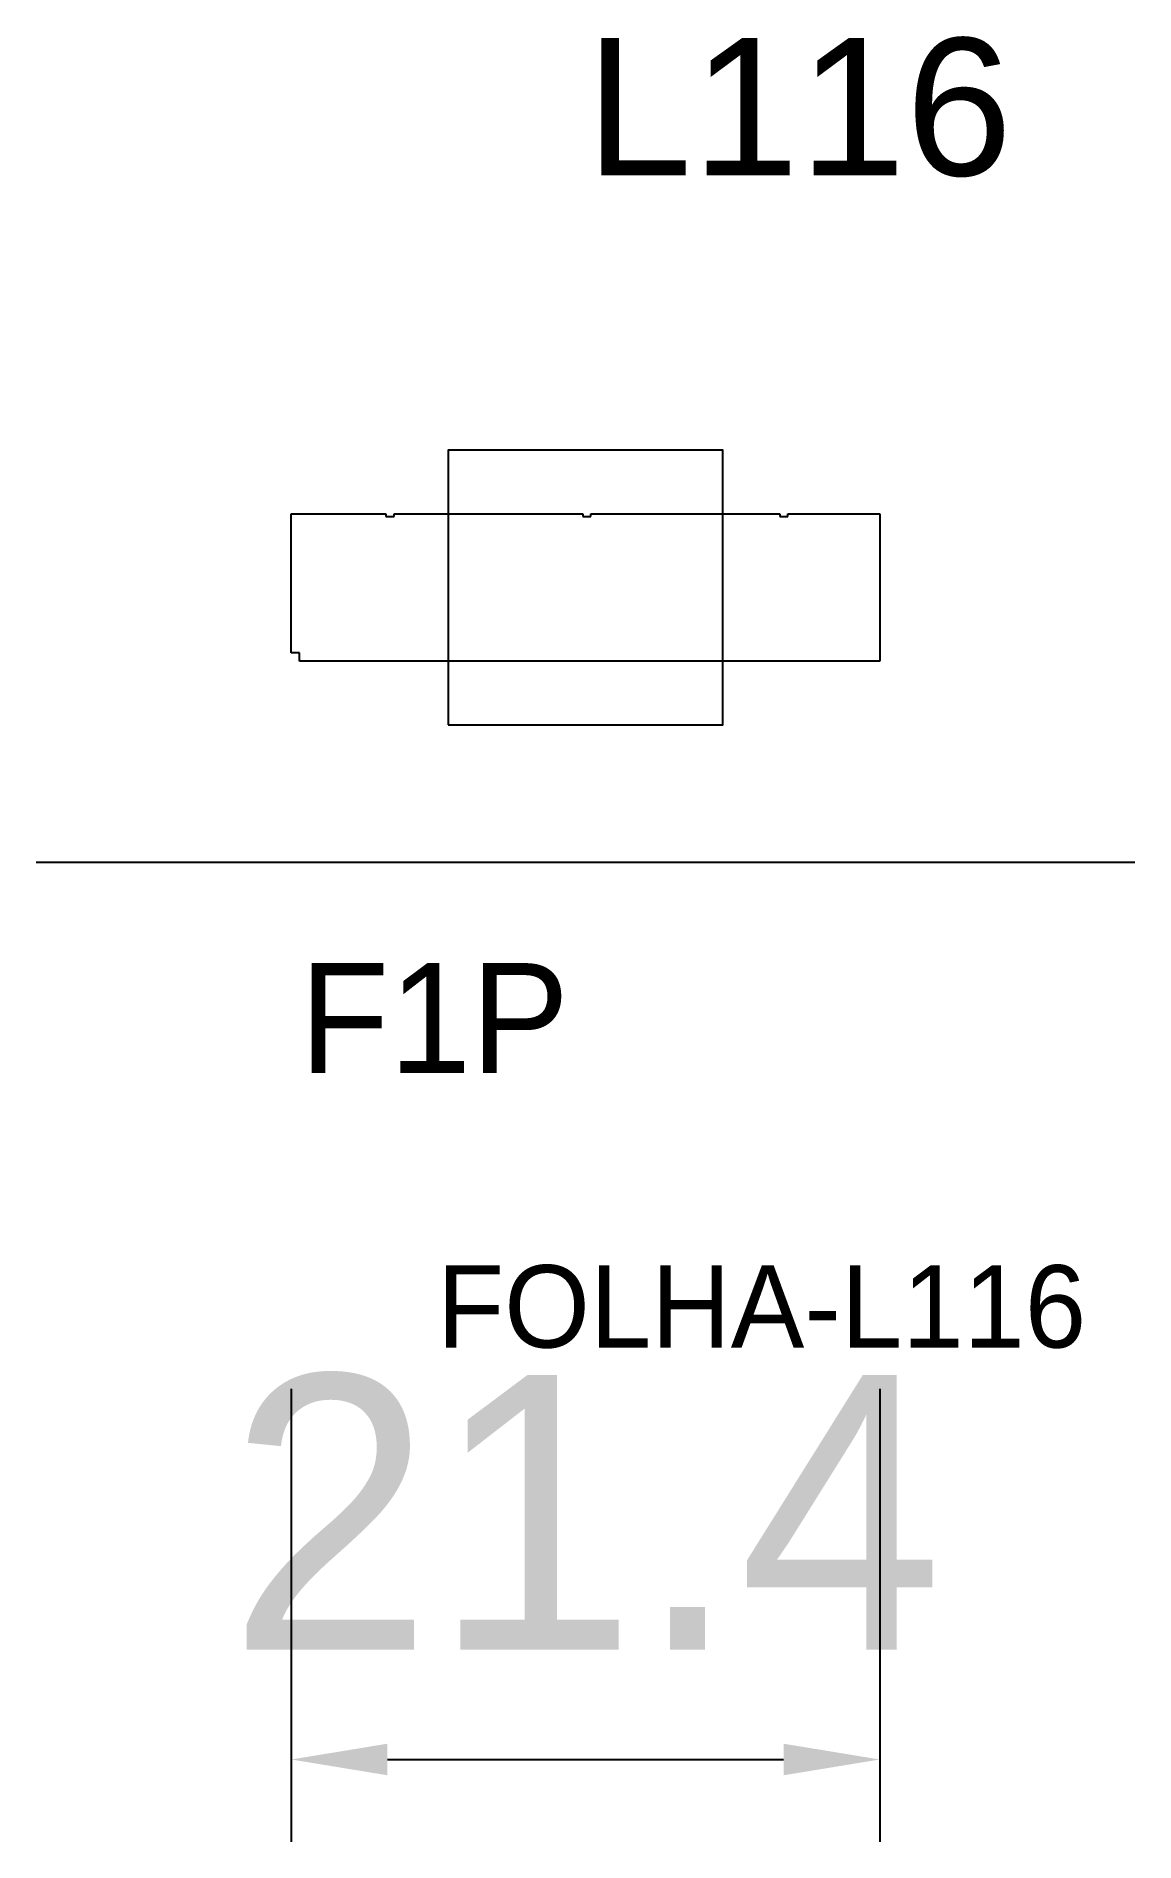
# Model space of a CAD drawing. Header units: metres. Extents: x 212.9 to 252.9, y 153.1 to 218.9.
import ezdxf

# ---------------------------------------------------------------- set-up
doc = ezdxf.new("R2010")
doc.units = ezdxf.units.M
for name, color, linetype in [('COTA', 241, 'CONTINUOUS'), ('FOLHA', 255, 'CONTINUOUS'), ('Hachura', 251, 'CONTINUOUS'), ('NOMENCLATURA', 7, 'CONTINUOUS'), ('Nível', 160, 'CONTINUOUS'), ('Painéis', 200, 'CONTINUOUS'), ('Pilares', 5, 'CONTINUOUS'), ('SARR_2.2x7', 40, 'CONTINUOUS')]:
    doc.layers.add(name, color=color, linetype=linetype)
doc.styles.add('ARIAL', font='Arial.ttf')
doc.dimstyles.new('EZ DXF', dxfattribs={"dimtxt": 10, "dimasz": 3.5, "dimexe": 3, "dimexo": 1.5, "dimgap": 1, "dimtad": 1, "dimdec": 1, "dimdsep": 46, "dimcen": 2.5, "dimazin": 3, "dimtfac": 1, "dimtmove": 0, "dimatfit": 3})

msp = doc.modelspace()

# ---------------------------------------------------------------- hatches: boundary and pattern name
at = {"layer": 'Hachura'}
h = msp.add_hatch(dxfattribs=at)
h.set_pattern_fill('ANSI31', scale=50)
h.paths.add_polyline_path([(222.5, 196.14), (222.5, 196.44), (222.2, 196.44), (222.2, 200.96), (222.2, 201.5), (225.64, 201.5), (225.64, 201.4), (225.94, 201.4), (225.94, 201.5), (232.81, 201.5), (232.81, 201.4), (233.11, 201.4), (233.11, 201.5), (239.98, 201.5), (239.98, 201.4), (240.28, 201.4), (240.28, 201.5), (243.62, 201.5), (243.62, 196.14), (222.55, 196.14)])
h = msp.add_hatch(dxfattribs=at)
h.set_pattern_fill('ANSI31', scale=50)
h.paths.add_polyline_path([(222.5, 196.14), (222.5, 196.44), (222.2, 196.44), (222.2, 200.96), (222.2, 201.5), (225.64, 201.5), (225.64, 201.4), (225.94, 201.4), (225.94, 201.5), (232.81, 201.5), (232.81, 201.4), (233.11, 201.4), (233.11, 201.5), (239.98, 201.5), (239.98, 201.4), (240.28, 201.4), (240.28, 201.5), (243.62, 201.5), (243.62, 196.14), (222.55, 196.14)])

# ---------------------------------------------------------------- linework, layer by layer
at = {"layer": 'Painéis', "color": 200}
for p, q in [((222.2, 200.96), (222.2, 201.5)), ((222.2, 201.5), (225.64, 201.5)), ((222.2, 200.96), (222.2, 201.5)), ((222.2, 201.5), (225.64, 201.5)), ((225.64, 201.5), (225.64, 201.4)), ((225.64, 201.5), (225.64, 201.4)), ((225.64, 201.4), (225.94, 201.4)), ((225.64, 201.4), (225.94, 201.4)), ((225.94, 201.4), (225.94, 201.5)), ((225.94, 201.5), (232.81, 201.5)), ((225.94, 201.4), (225.94, 201.5)), ((225.94, 201.5), (232.81, 201.5)), ((232.81, 201.5), (232.81, 201.4)), ((232.81, 201.5), (232.81, 201.4)), ((232.81, 201.4), (233.11, 201.4)), ((232.81, 201.4), (233.11, 201.4)), ((233.11, 201.4), (233.11, 201.5)), ((233.11, 201.5), (239.98, 201.5)), ((233.11, 201.4), (233.11, 201.5)), ((233.11, 201.5), (239.98, 201.5)), ((239.98, 201.5), (239.98, 201.4)), ((239.98, 201.5), (239.98, 201.4)), ((239.98, 201.4), (240.28, 201.4)), ((239.98, 201.4), (240.28, 201.4)), ((240.28, 201.4), (240.28, 201.5)), ((240.28, 201.5), (243.62, 201.5)), ((240.28, 201.4), (240.28, 201.5)), ((240.28, 201.5), (243.62, 201.5)), ((243.62, 201.5), (243.62, 196.14)), ((243.62, 201.5), (243.62, 196.14)), ((222.2, 196.44), (222.2, 200.96)), ((222.2, 196.44), (222.2, 200.96)), ((222.5, 196.44), (222.2, 196.44)), ((222.5, 196.44), (222.2, 196.44)), ((222.5, 196.14), (222.5, 196.44)), ((222.5, 196.14), (222.5, 196.44)), ((222.55, 196.14), (222.5, 196.14)), ((222.55, 196.14), (222.5, 196.14)), ((243.62, 196.14), (222.55, 196.14)), ((243.62, 196.14), (222.55, 196.14))]:
    msp.add_line(p, q, dxfattribs=at)
at = {"layer": 'Pilares'}
msp.add_lwpolyline([(227.91, 193.82), (237.91, 193.82), (237.91, 203.82), (227.91, 203.82)], close=True, dxfattribs=at)
msp.add_lwpolyline([(227.91, 193.82), (237.91, 193.82), (237.91, 203.82), (227.91, 203.82)], close=True, dxfattribs=at)
at = {"layer": 'SARR_2.2x7'}
msp.add_line((212.91, 188.82), (252.91, 188.82), dxfattribs=at)
msp.add_line((212.91, 188.82), (252.91, 188.82), dxfattribs=at)

# ---------------------------------------------------------------- texts
at = {"layer": 'FOLHA'}
msp.add_text('FOLHA-L116', height=3, dxfattribs=at).set_placement((227.5, 171.14))
msp.add_text('FOLHA-L116', height=3, dxfattribs=at).set_placement((227.5, 171.14))
at = {"layer": 'NOMENCLATURA', "insert": (232.91, 218.82), "char_height": 5, "attachment_point": 1, "style": 'ARIAL'}
msp.add_mtext('L116', dxfattribs=at)
msp.add_mtext('L116', dxfattribs=at)
at = {"layer": 'Nível'}
msp.add_text('F1P', height=4, dxfattribs=at).set_placement((222.5, 181.14))
msp.add_text('F1P', height=4, dxfattribs=at).set_placement((222.5, 181.14))

# ---------------------------------------------------------------- dimensions: what is measured, and where the dimension line sits
at = {"layer": 'COTA'}
msp.add_linear_dim(base=(222.2, 156.14), p1=(222.2, 171.14), p2=(243.62, 171.14), dimstyle='EZ DXF', dxfattribs=at).render()
msp.add_linear_dim(base=(222.2, 156.14), p1=(222.2, 171.14), p2=(243.62, 171.14), dimstyle='EZ DXF', dxfattribs=at).render()

doc.saveas('drawing.dxf')
